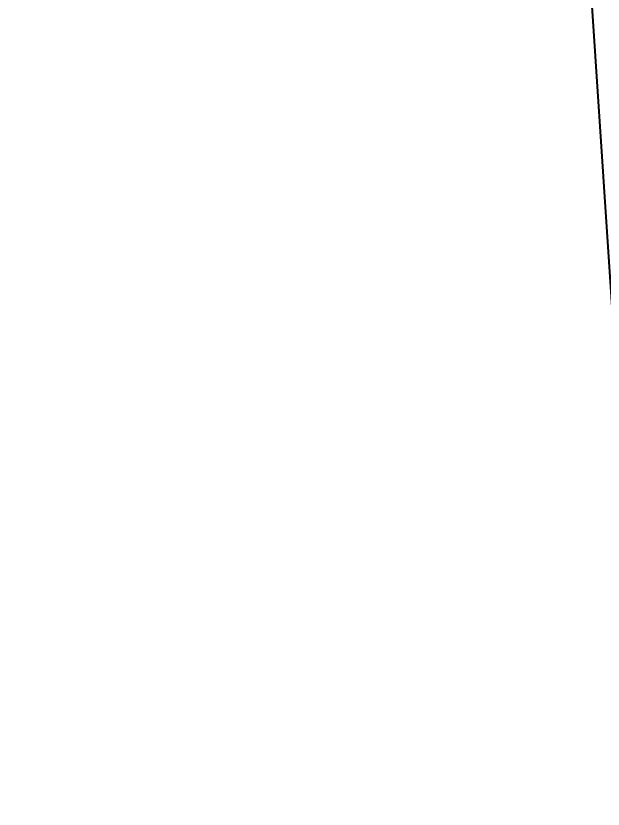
# Model space of a CAD drawing. Header units: metres. Extents: x 222509 to 223547, y 765290 to 766147.
# Drawn here: x 223039.9681 to 223040.0628, y 765862.3003 to 765862.4283 of the extents above; entities that cross this region are included whole.
import ezdxf
from ezdxf.enums import TextEntityAlignment as Align

# ---------------------------------------------------------------- set-up
doc = ezdxf.new("R2010")
doc.units = ezdxf.units.M
for name, color, linetype in [('KER', 8, 'Continuous'), ('PNT2510', 8, 'Continuous'), ('PNTELEV2510', 7, 'Continuous')]:
    doc.layers.add(name, color=color, linetype=linetype)
doc.styles.add('PTXT', font='txt.shx')

# ---------------------------------------------------------------- blocks, each defined once
blk = doc.blocks.new('SRVPNO9')
at = {"layer": 'PNTELEV2510', "style": 'PTXT', "oblique": 15}
blk.add_attdef('ELEV2', text='', height=1, dxfattribs=at).set_placement((-0.0346, -1.72332), align=Align.CENTER)
blk = doc.blocks.new('G$CAC2BD834')
at = {"layer": 'KER'}
blk.add_lwpolyline([(223052.22, 765926.7, 0.064807), (223045.66, 765928.07, 0.135371), (223041.83, 765925.91, 0.143807), (223039.25, 765921.17), (223038.14, 765914.34, 0.058927), (223038.2, 765891.27), (223039.25, 765874.72), (223040.09, 765861.99), (223040.77, 765853.88)], format="xyb", dxfattribs=at)
at = {"layer": 'PNT2510'}
ref = blk.add_blockref('SRVPNO9', (223040.09, 765861.99, 514.48), dxfattribs=dict(at, xscale=0.4, yscale=0.4, zscale=0.4))
ref.add_attrib('ELEV2', '514.48', dxfattribs={"layer": 'PNTELEV2510', "height": 0.4, "rotation": 274.9255, "style": 'PTXT', "oblique": 15}).set_placement((223039.55443, 765861.86971, 514.48), align=Align.CENTER)

msp = doc.modelspace()

# ---------------------------------------------------------------- block references
msp.add_blockref('G$CAC2BD834', (0, 0))

doc.saveas('drawing.dxf')
